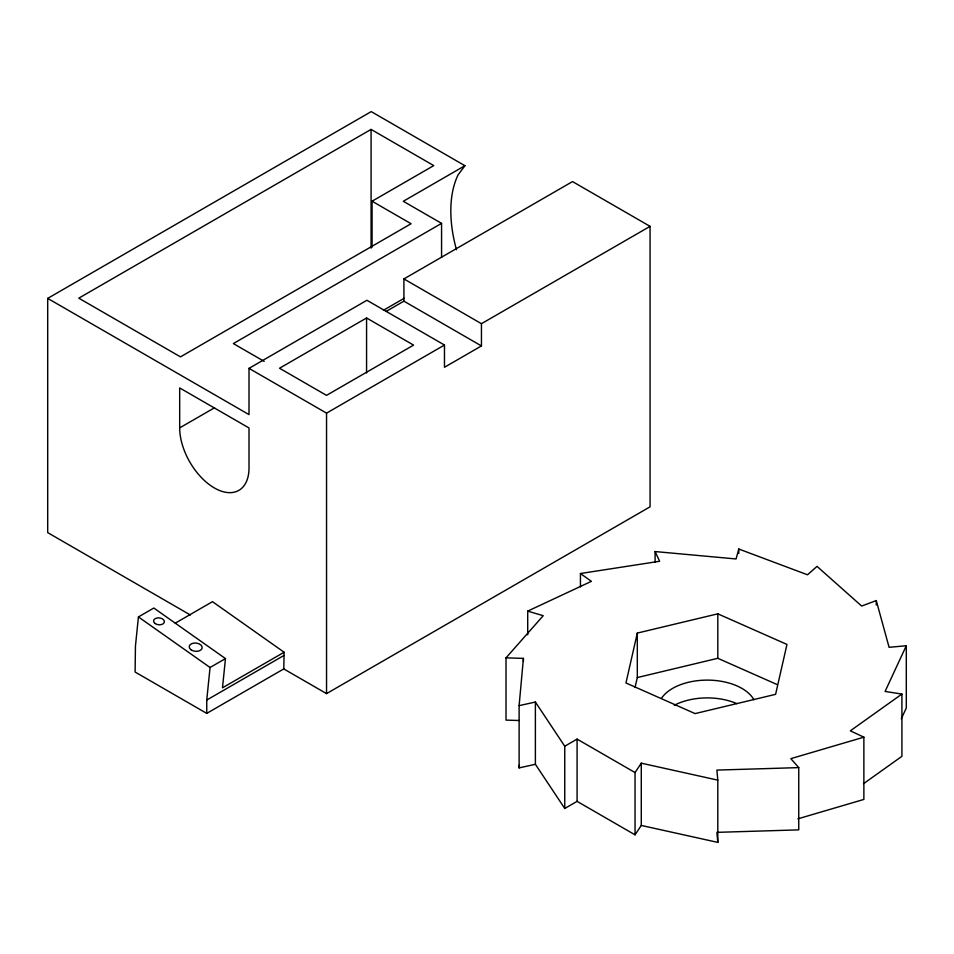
<?xml version="1.0" encoding="UTF-8"?>
<svg xmlns="http://www.w3.org/2000/svg" width="954" height="954" viewBox="0 0 954 954"><rect width="100%" height="100%" fill="white"/><g stroke="black" fill="none" stroke-linecap="round" stroke-linejoin="round"><path stroke-width="1.43" d="M641.279 825.437L717.802 842.394L717.802 780.134L641.279 763.176L641.279 825.437L635.042 834.822L577.087 801.36L564.756 808.479L535.385 764.297L519.119 767.898L519.119 705.638L523.412 658.379L506.014 657.855L506.014 720.115L519.059 720.509M519.119 767.898L519.393 764.941M175.25 623.165L212.48 601.676L284.113 652.238L222.485 687.81L225.466 658.594L153.832 608.032L138.425 616.928L135.444 646.144L135.11 672.033L206.744 713.389L283.767 668.921L326.542 693.618L650.068 506.824L650.068 226.348L572.519 181.582L403.912 278.926L403.912 301.166L481.448 345.932L481.448 323.692L650.068 226.348M206.744 713.389L206.744 700.045L210.059 667.49L225.466 658.594M283.767 668.921L284.113 652.238M637.308 633.086L625.955 682.969L695.096 713.592L775.602 694.333L786.967 644.439L717.813 613.827L637.308 633.086L637.308 677.555L635.03 687.536M901.303 718.756L906.3 707.999L906.3 645.739L889.092 647.313L876.273 600.579L861.653 606.052L817.018 566.366L807.525 574.797L738.79 549.027L736.059 558.961L655.1 551.555L655.1 561.942M906.3 645.739L885.085 691.447L901.912 694.059L901.912 756.319L863.525 783.687M635.042 834.822L635.042 772.561L641.279 763.176M190.371 614.996L47.7 532.618L47.7 298.387L371.225 111.606L464.92 165.71L458.051 174.928A123.102 71.073 60 0 0 456.453 249.698M506.014 657.855L543.22 615.688L527.705 611.12L527.705 634.839M901.912 694.059L850.336 730.836L863.871 737.168L863.871 799.428L797.866 818.842M372.072 201.211L433.76 165.602L371.082 129.41L78.788 298.173L180.473 356.868L411.079 223.737L372.072 201.211L372.072 247.229M464.92 165.71L403.303 201.282L441.571 223.379L441.571 257.437M441.571 223.379L233.36 343.583L264.175 361.375M47.7 298.387L249.006 414.608L249.006 368.363L366.932 300.272L444.469 345.038L444.469 367.278L481.448 345.932M366.574 317.98L279.534 368.232L326.518 395.361L413.571 345.109L366.574 317.98L366.574 372.954M179.674 427.893L179.674 387.932L249.006 427.952L249.006 467.925A49.024 28.298 60 0 1 214.34 487.935A49.024 28.298 60 0 1 179.674 427.893L214.507 407.787M383.52 310.217L404.162 298.292M386.06 311.469L403.912 301.166M249.006 368.363L326.542 413.13L444.469 345.038M206.744 700.045L283.767 655.577M564.756 808.479L564.756 746.219L577.087 739.1L635.042 772.561M527.705 611.12L591.397 581.344L580.437 573.521L580.437 586.865M863.871 737.168L790.842 758.645L798.748 767.612L798.748 829.873L716.895 832.353L717.802 842.394M637.308 677.555L717.813 658.296L777.474 684.71M519.119 705.638L535.385 702.037L564.756 746.219M580.437 573.521L659.608 561.274L655.1 551.555M798.748 767.612L716.895 770.093L717.802 780.134M403.912 278.926L481.448 323.692M138.425 616.928L210.059 667.49M876.273 600.579L876.273 605.027M738.79 549.027L738.79 553.475M717.813 613.827L717.813 658.296M577.087 739.1L577.087 801.36M535.385 702.037L535.385 764.297M523.412 658.379L523.412 661.349M371.082 129.41L371.082 248.159M326.542 413.13L326.542 693.618M674.311 705.256A49.024 28.298 0 0 1 736.786 703.611M661.814 697.803A49.024 28.298 0 0 1 708.989 680.13A49.024 28.298 0 0 1 753.887 699.676M155.156 623.546A5.414 3.446 5.8 0 0 164.195 622.557A5.414 3.446 5.8 0 0 157.601 617.906A5.414 3.446 5.8 0 0 155.156 623.546M191.11 649.829A6.499 4.138 5.8 0 0 201.962 648.637A6.499 4.138 5.8 0 0 194.056 643.056A6.499 4.138 5.8 0 0 191.11 649.829"/></g></svg>
